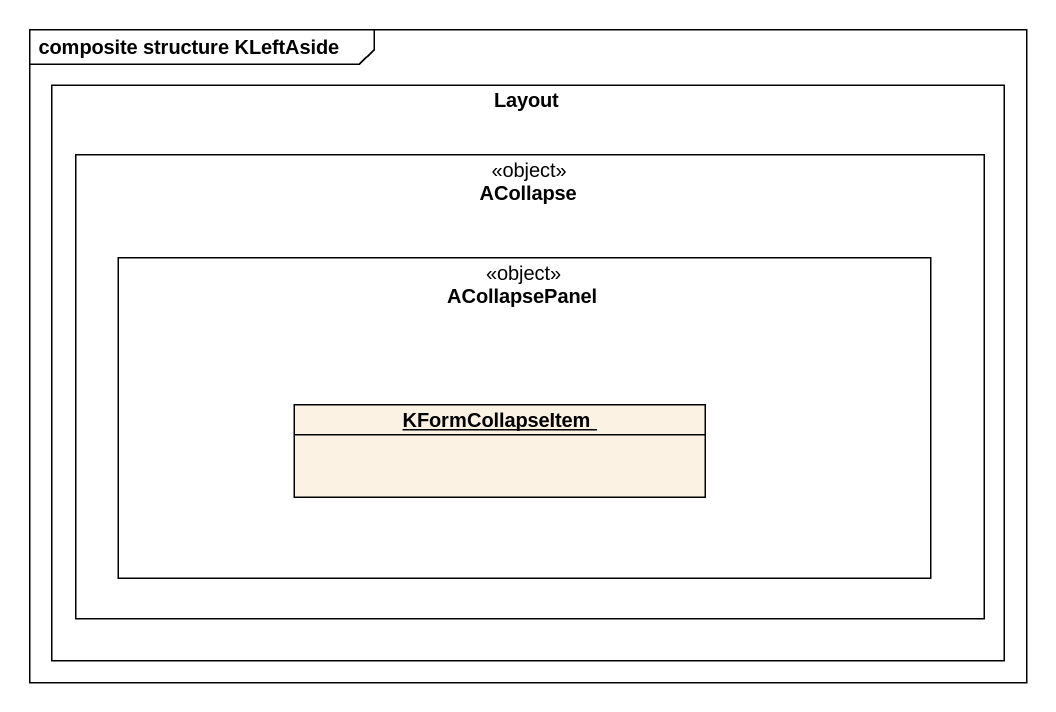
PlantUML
@startuml
mainframe composite structure KLeftAside
hide circle
hide empty members
rectangle Layout {
  rectangle ACollapse <<object>> {
    rectangle ACollapsePanel <<object>> {
      object KFormCollapseItem
    }
  }
}
@enduml
